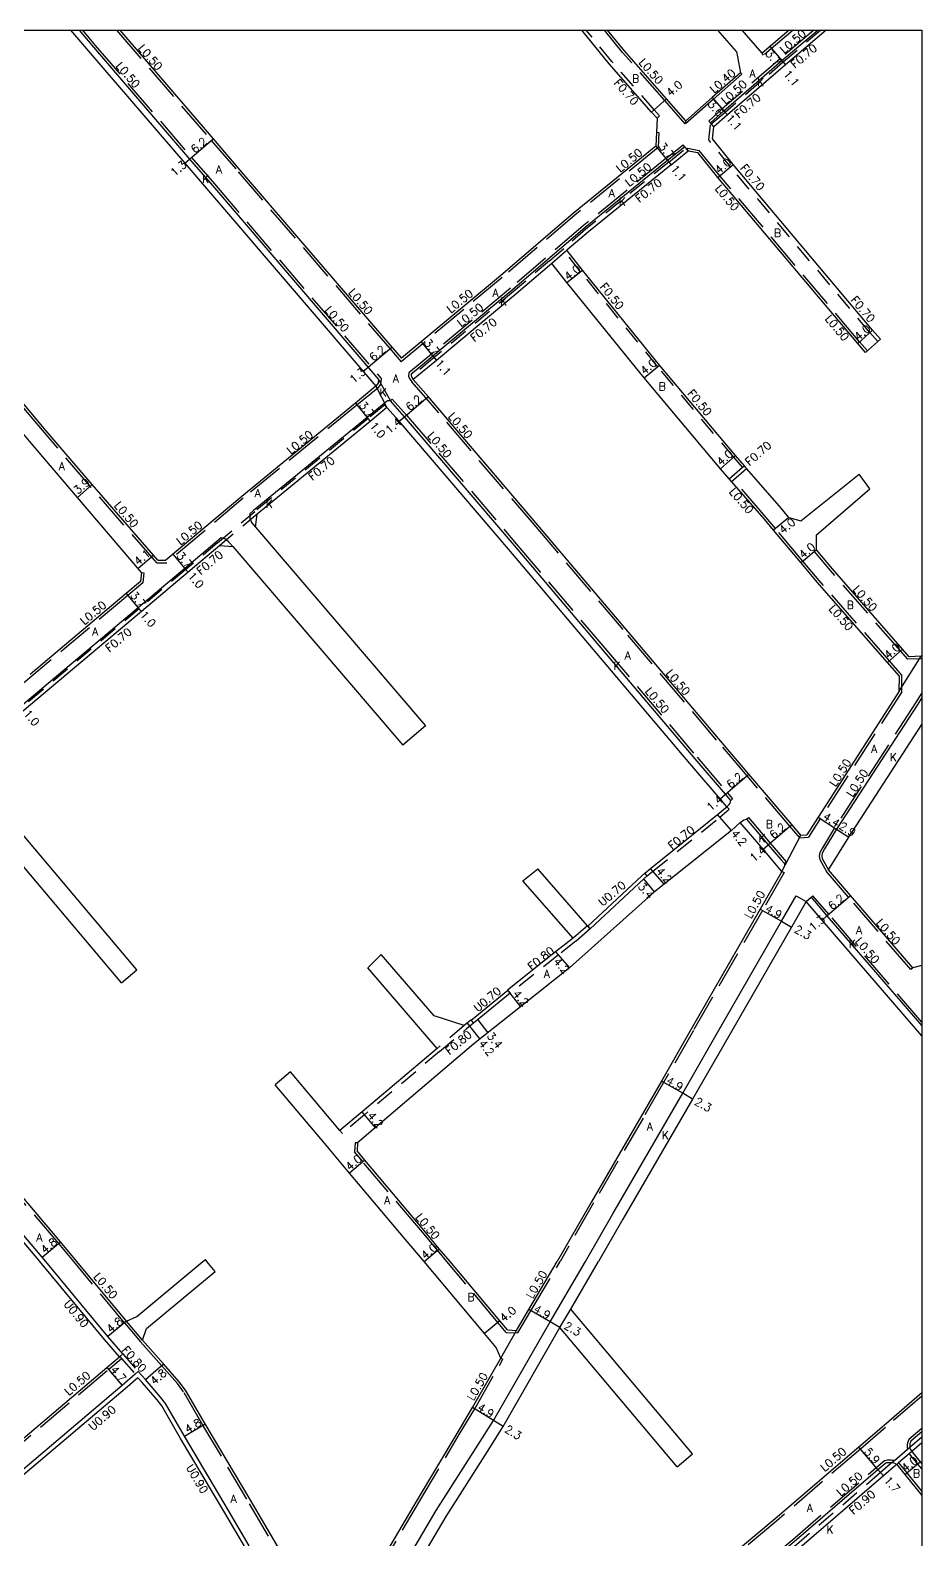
# Model space of a CAD drawing. Header units: metres. Extents: x -10400 to -9600, y -112200 to -111599.
# Drawn here: x -9778.4 to -9600, y -111901.9 to -111600 of the extents above; entities that cross this region are included whole.
import ezdxf

# ---------------------------------------------------------------- set-up
doc = ezdxf.new("R2010")
doc.units = ezdxf.units.M
doc.header["$LTSCALE"] = 2.5
doc.linetypes.add('2232000', pattern=[2.5, 1.5, -1])
doc.linetypes.add('2233000', pattern=[4, 3, -1])
for name, color, linetype in [('2101000', 177, 'Continuous'), ('2101001', 1, 'Continuous'), ('2102000', 191, 'Continuous'), ('2102001', 191, 'Continuous'), ('2213000', 6, 'Continuous'), ('2227000', 3, 'Continuous'), ('2231000', 162, 'Continuous'), ('2232000', 4, '2232000'), ('2233000', 62, '2233000'), ('9201100', 215, 'Continuous'), ('9201500', 222, 'Continuous'), ('9202100', 82, 'Continuous'), ('9202200', 155, 'Continuous'), ('9203500', 155, 'Continuous'), ('999', 7, 'Continuous')]:
    doc.layers.add(name, color=color, linetype=linetype)
doc.styles.add('Dm_Anotation', font='txt.shx', dxfattribs={"bigfont": 'pscdm.shx'})

msp = doc.modelspace()

# ---------------------------------------------------------------- linework, layer by layer
at = {"layer": '2101000'}
for points in [[(-9770.3, -111600), (-9766.73, -111604.2), (-9747.46, -111626.62), (-9742.31, -111632.61), (-9709.19, -111671.21)], [(-9760.45, -111600), (-9741.77, -111621.73), (-9736.4, -111627.98), (-9706.04, -111663.36), (-9704.11, -111665.62)], [(-9652.97, -111617.61), (-9654.05, -111616.38), (-9662.54, -111606.7), (-9668.04, -111600)], [(-9647.21, -111618.12), (-9651.05, -111613.74), (-9659.48, -111604.12), (-9662.87, -111600)], [(-9626.53, -111600), (-9631.97, -111604.61)], [(-9619.11, -111600), (-9627.28, -111606.92)], [(-9627.28, -111606.92), (-9638.88, -111616.96), (-9641.6, -111619.3)], [(-9636.28, -111608.51), (-9641.93, -111613.48), (-9647.21, -111618.12)], [(-9652.97, -111617.61), (-9653.1, -111620.42), (-9653.21, -111623.2)], [(-9641.87, -111621.74), (-9641.6, -111619.3)], [(-9653.21, -111623.2), (-9669.71, -111636.58), (-9684.28, -111649.1), (-9700.17, -111662.34), (-9704.11, -111665.62)], [(-9608.27, -111661.77), (-9609.84, -111660), (-9637.72, -111626.86), (-9641.87, -111621.74)], [(-9650.17, -111626.92), (-9646.76, -111624.15), (-9644.79, -111624.49)], [(-9611.25, -111664.43), (-9612.82, -111662.67), (-9640.78, -111629.43), (-9644.79, -111624.49)], [(-9650.17, -111626.92), (-9666.67, -111640.3), (-9671, -111644.02)], [(-9626.58, -111697.43), (-9628.47, -111695.19), (-9635.04, -111687.63), (-9635.5, -111687.1), (-9637.24, -111685.09), (-9652.48, -111666.96), (-9667.86, -111648), (-9671, -111644.02)], [(-9674.04, -111646.63), (-9681.23, -111652.8), (-9697.1, -111666.03), (-9701.73, -111669.88)], [(-9604.47, -111729.18), (-9606.87, -111726.44), (-9620.92, -111710.36), (-9624.16, -111706.51), (-9629.64, -111700.01), (-9631.49, -111697.81), (-9638.52, -111689.72), (-9640.26, -111687.72), (-9655.55, -111669.53), (-9671, -111650.48), (-9674.04, -111646.63)], [(-9752.83, -111706.02), (-9765.98, -111690.89), (-9775.54, -111679.65), (-9785.23, -111668.11), (-9790.72, -111661.91)], [(-9756.13, -111708.48), (-9768.93, -111693.44), (-9778.51, -111682.18), (-9788.22, -111670.62), (-9793.68, -111664.46)], [(-9709.19, -111671.21), (-9713.32, -111674.6), (-9736.05, -111693.23), (-9751.23, -111706)], [(-9698.77, -111673.26), (-9701.73, -111669.88)], [(-9624.18, -111760.99), (-9625.99, -111758.86), (-9634.59, -111748.79), (-9640.66, -111741.67), (-9659.39, -111719.54), (-9676.79, -111699.02), (-9698.77, -111673.26)], [(-9707, -111675.49), (-9710.34, -111678.23), (-9732.98, -111696.8)], [(-9704.53, -111678.22), (-9707, -111675.49)], [(-9639.03, -111755.29), (-9640.37, -111753.72), (-9646.41, -111746.65), (-9664.29, -111725.52), (-9682.62, -111703.89), (-9704.53, -111678.22)], [(-9740.46, -111703.09), (-9746.78, -111708.4), (-9756.13, -111716.27), (-9775.38, -111732.47), (-9779.59, -111736.02), (-9792.1, -111746.56)], [(-9602.56, -111725.3), (-9603.86, -111723.81), (-9617.9, -111707.74), (-9621.1, -111703.94)], [(-9752.83, -111706.02), (-9751.23, -111706)], [(-9756.3, -111710.27), (-9759.16, -111712.68), (-9777.93, -111728.48), (-9778.37, -111728.84)], [(-9756.13, -111708.48), (-9756.3, -111710.27)], [(-9600.16, -111725.21), (-9602.56, -111725.3)], [(-9600, -111724.96), (-9600.16, -111725.21)], [(-9604.5, -111732.18), (-9604.47, -111729.18)], [(-9604.5, -111732.18), (-9622.98, -111760.89)], [(-9618.7, -111767.92), (-9614.6, -111761.36), (-9600, -111738.85)], [(-9655.38, -111768.58), (-9654.29, -111767.65), (-9640.85, -111756.88), (-9639.03, -111755.29)], [(-9636.31, -111758.48), (-9638.1, -111760.04), (-9651.53, -111770.82)], [(-9627.99, -111768.23), (-9631.77, -111763.8), (-9636.31, -111758.48)], [(-9624.18, -111760.99), (-9622.98, -111760.89)], [(-9627.99, -111768.23), (-9632.32, -111775.78), (-9646.12, -111799.81), (-9652.09, -111810.18), (-9656.19, -111817.31), (-9666.1, -111834.29), (-9672.96, -111846.27)], [(-9601.83, -111787.52), (-9614.27, -111773.07), (-9618.7, -111767.92)], [(-9651.53, -111770.82), (-9653.45, -111772.32), (-9670.49, -111787.51), (-9680.25, -111795.29), (-9689.62, -111802.75)], [(-9654.93, -111769.11), (-9655.64, -111769.72), (-9666.33, -111779.7)], [(-9654.93, -111769.11), (-9655.38, -111768.58)], [(-9623.14, -111774.26), (-9626.08, -111779.36), (-9639.6, -111802.91), (-9645.85, -111813.77), (-9659.81, -111837.81), (-9664.66, -111846.27)], [(-9600, -111801.15), (-9619.95, -111777.96), (-9623.14, -111774.26)], [(-9669.74, -111781.6), (-9673.26, -111784.35), (-9682.86, -111791.99)], [(-9600, -111787.03), (-9601.83, -111787.52)], [(-9682.86, -111791.99), (-9682.79, -111792.07), (-9682.36, -111792.62)], [(-9682.36, -111792.62), (-9689.7, -111798.62)], [(-9690.2, -111797.99), (-9691.58, -111799.08)], [(-9690.2, -111797.99), (-9690.14, -111798.07), (-9689.7, -111798.62)], [(-9696.98, -111803.66), (-9711.98, -111816.29), (-9716.44, -111820.04)], [(-9689.62, -111802.75), (-9712.86, -111822.55)], [(-9769.01, -111846.27), (-9772.28, -111842.33), (-9790.74, -111820.61), (-9792.55, -111818.49)], [(-9775.25, -111846.27), (-9775.98, -111845.39), (-9794.39, -111823.73), (-9795.86, -111822)], [(-9699.58, -111846.27), (-9703.37, -111841.76), (-9714.47, -111828.59), (-9719.5, -111822.62)], [(-9712.86, -111822.55), (-9712.98, -111824.14)], [(-9694.36, -111846.27), (-9696.52, -111843.7), (-9699.94, -111839.62), (-9711.41, -111826.01), (-9712.98, -111824.14)], [(-9759.84, -111864.75), (-9762.82, -111861.24), (-9775.25, -111846.27)], [(-9759.13, -111858.17), (-9769.01, -111846.27)], [(-9684.25, -111865.57), (-9685.16, -111863.45), (-9687.49, -111860.68), (-9699.58, -111846.27)], [(-9682.88, -111859.95), (-9684.42, -111858.11), (-9694.36, -111846.27)], [(-9682.88, -111859.95), (-9681.08, -111860.02), (-9678.62, -111855.87), (-9672.96, -111846.27)], [(-9670.24, -111855.8), (-9664.66, -111846.27)], [(-9716.94, -111921.2), (-9718.74, -111921.08), (-9720.23, -111918.41), (-9725.19, -111909.55), (-9734.58, -111893.55), (-9743.39, -111878.71), (-9747.29, -111872.01), (-9748.54, -111870.33), (-9751.72, -111866.71), (-9755.9, -111861.96)], [(-9713.72, -111928.73), (-9708.78, -111920.34), (-9695.18, -111897.24), (-9686.91, -111884.27), (-9683.75, -111879.27), (-9672.39, -111859.46)], [(-9845.26, -111937.36), (-9833.93, -111927.58), (-9826.68, -111921.59), (-9808.15, -111905.98), (-9788.12, -111888.78), (-9784.27, -111885.47), (-9763.01, -111867.44), (-9760.53, -111865.33), (-9760.45, -111865.27), (-9759.84, -111864.75)], [(-9716.94, -111921.2), (-9714.47, -111916.99), (-9700.86, -111893.89), (-9692.96, -111880.62), (-9689.87, -111875.48), (-9684.25, -111865.57)], [(-9756.74, -111868.28), (-9757.35, -111868.8), (-9759.97, -111871.03), (-9781.2, -111889.02), (-9785.06, -111892.34), (-9805.17, -111909.63), (-9813.36, -111916.52), (-9823.65, -111925.18), (-9826.73, -111927.77)], [(-9734.53, -111903.12), (-9738.68, -111896.04), (-9747.52, -111881.17), (-9751.31, -111874.65), (-9752.27, -111873.36), (-9755.32, -111869.88), (-9756.74, -111868.28)], [(-9600, -111872.53), (-9607.56, -111879.04), (-9612.62, -111883.38), (-9629.33, -111897.75), (-9651.43, -111916.16), (-9654.3, -111918.55), (-9675.54, -111936.61), (-9690.4, -111948.97), (-9693.22, -111951.32)], [(-9600, -111882.55), (-9602, -111884.27)], [(-9602, -111884.27), (-9600.32, -111886.32), (-9600, -111886.71)], [(-9605.03, -111886.88), (-9605.65, -111887.41), (-9607.66, -111889.14), (-9624.48, -111903.6), (-9626.46, -111905.25)], [(-9605.03, -111886.88), (-9603.41, -111888.86), (-9600, -111893.02)]]:
    msp.add_lwpolyline(points, dxfattribs=at)
at = {"layer": '2101001'}
msp.add_lwpolyline([(-9608.27, -111661.77), (-9611.25, -111664.43)], dxfattribs=at)
at = {"layer": '2102000'}
for points in [[(-9637.1, -111604.27), (-9640.8, -111600)], [(-9631.97, -111604.61), (-9635.96, -111600)], [(-9637.1, -111604.27), (-9636.28, -111608.51)], [(-9626.58, -111697.43), (-9624.22, -111698.1), (-9612.5, -111688.77)], [(-9621.1, -111703.94), (-9621.1, -111700.93), (-9610.4, -111691.73)], [(-9733.27, -111699.37), (-9732.98, -111696.8)], [(-9733.27, -111699.37), (-9699.29, -111739.12)], [(-9740.46, -111703.09), (-9737.85, -111703.24)], [(-9737.85, -111703.24), (-9703.85, -111743.02)], [(-9757.05, -111787.94), (-9781.38, -111759.07), (-9792.1, -111746.56)], [(-9760.11, -111790.52), (-9784.37, -111761.73), (-9795.16, -111749.14)], [(-9666.33, -111779.7), (-9666.79, -111779.18), (-9666.85, -111779.1), (-9676.79, -111767.74)], [(-9669.74, -111781.6), (-9679.82, -111770.09)], [(-9697.55, -111797.15), (-9708.14, -111784.83)], [(-9696.98, -111803.66), (-9710.85, -111787.51)], [(-9691.58, -111799.08), (-9697.55, -111797.15)], [(-9716.44, -111820.04), (-9726.31, -111808.32)], [(-9719.5, -111822.62), (-9729.37, -111810.9)], [(-9757.02, -111857.26), (-9743.8, -111846.27)], [(-9743.8, -111846.27), (-9743.33, -111845.87)], [(-9755.11, -111859.68), (-9741.35, -111848.25)], [(-9645.86, -111884.73), (-9670.24, -111855.8)], [(-9759.13, -111858.17), (-9757.02, -111857.26)], [(-9755.9, -111861.96), (-9755.11, -111859.68)], [(-9648.92, -111887.3), (-9672.39, -111859.46)]]:
    msp.add_lwpolyline(points, dxfattribs=at)
at = {"layer": '2102001'}
for points in [[(-9610.4, -111691.73), (-9612.5, -111688.77)], [(-9699.29, -111739.12), (-9703.85, -111743.02)], [(-9679.82, -111770.09), (-9676.79, -111767.74)], [(-9708.14, -111784.83), (-9710.85, -111787.51)], [(-9760.11, -111790.52), (-9757.05, -111787.94)], [(-9726.31, -111808.32), (-9729.37, -111810.9)], [(-9743, -111846.27), (-9743.33, -111845.87)], [(-9741.35, -111848.25), (-9743, -111846.27)], [(-9648.92, -111887.3), (-9645.86, -111884.73)]]:
    msp.add_lwpolyline(points, dxfattribs=at)
at = {"layer": '2213000'}
for points in [[(-9768.59, -111600), (-9765.73, -111603.38), (-9746.48, -111625.77), (-9741.91, -111631.09), (-9708.66, -111669.83), (-9708.74, -111670.62), (-9709.19, -111671.21)], [(-9641.6, -111619.3), (-9642.26, -111618.55), (-9639.6, -111616.12), (-9627.99, -111606.08), (-9620.81, -111600)], [(-9646.76, -111624.15), (-9647.07, -111623.76), (-9647.2, -111623.6), (-9647.44, -111623.3), (-9650.87, -111626.06), (-9667.36, -111639.45), (-9681.95, -111651.98), (-9697.8, -111665.18), (-9701.55, -111668.31), (-9702.13, -111668.81), (-9702.18, -111669.03), (-9702.12, -111669.3), (-9701.73, -111669.88)], [(-9639.03, -111755.29), (-9638.53, -111754.86), (-9638.31, -111754.57), (-9638.25, -111754.34), (-9638.23, -111754.07), (-9639.3, -111752.81), (-9645.35, -111745.73), (-9663.79, -111723.94), (-9681.5, -111703.04), (-9703.47, -111677.31), (-9706.3, -111674.15), (-9706.9, -111674.14), (-9707.56, -111674.66), (-9710.97, -111677.46), (-9733.67, -111696.06), (-9734.42, -111696.7), (-9734.44, -111697.41), (-9734.4, -111697.75), (-9734.26, -111698.09), (-9734.09, -111698.43), (-9733.27, -111699.37)], [(-9737.85, -111703.24), (-9738.71, -111702.31), (-9739.16, -111701.9), (-9739.46, -111701.72), (-9740.19, -111701.55), (-9747.42, -111707.64), (-9756.77, -111715.51), (-9776.03, -111731.71), (-9780.24, -111735.25), (-9792.75, -111745.8), (-9792.1, -111746.56)], [(-9600, -111733.47), (-9600.82, -111734.78), (-9617.04, -111759.79), (-9619.44, -111763.75), (-9619.94, -111764.61), (-9620.02, -111765.14), (-9619.91, -111765.65), (-9618.7, -111767.92)], [(-9636.31, -111758.48), (-9635.89, -111758.12), (-9635.58, -111757.91), (-9635.3, -111757.84), (-9635.04, -111757.81), (-9630.71, -111762.89), (-9628.2, -111765.83), (-9627.49, -111766.63), (-9627.44, -111766.81), (-9627.44, -111767.01), (-9627.54, -111767.29), (-9627.99, -111768.23)], [(-9667.31, -111846.27), (-9661.84, -111836.72), (-9647.84, -111812.62), (-9641.12, -111800.94), (-9628.07, -111778.22), (-9625.14, -111773.11), (-9623.14, -111774.26), (-9622.15, -111773.41), (-9618.97, -111777.11), (-9600, -111799.15)], [(-9713.72, -111928.73), (-9714.14, -111928.35), (-9714.37, -111928.06), (-9714.59, -111927.63), (-9714.72, -111927.19), (-9714.78, -111926.68), (-9714.75, -111926.18), (-9714.54, -111925.6), (-9710.76, -111919.18), (-9697.14, -111896.02), (-9688.84, -111883.01), (-9685.7, -111878.06), (-9674.38, -111858.31), (-9667.31, -111846.27)], [(-9602.19, -111882.19), (-9602.28, -111882.38), (-9602.37, -111882.64), (-9602.42, -111882.88), (-9602.43, -111883.07), (-9602.43, -111883.33), (-9602.41, -111883.44), (-9602.4, -111883.57), (-9602.26, -111883.85), (-9602, -111884.27)], [(-9638.7, -111915.44), (-9638.77, -111915.06), (-9638.81, -111914.78), (-9638.83, -111914.38), (-9638.84, -111914.19), (-9638.83, -111913.82), (-9638.79, -111913.54), (-9638.64, -111913.24), (-9638.45, -111913.02), (-9625.56, -111902.28), (-9608.77, -111887.85), (-9607.22, -111886.52), (-9606.99, -111886.46), (-9606.8, -111886.42), (-9606.51, -111886.42), (-9606.18, -111886.42), (-9605.93, -111886.46), (-9605.79, -111886.48), (-9605.46, -111886.61), (-9605.03, -111886.88)]]:
    msp.add_lwpolyline(points, dxfattribs=at)
at = {"layer": '2227000'}
msp.add_lwpolyline([(-9600, -111880.31), (-9602.19, -111882.19)], dxfattribs=at)
at = {"layer": '2231000'}
for points in [[(-9655.38, -111768.58), (-9656.1, -111769.19), (-9666.79, -111779.18)], [(-9682.79, -111792.07), (-9690.14, -111798.07)], [(-9776.42, -111846.27), (-9776.67, -111845.97), (-9795.07, -111824.31), (-9796.57, -111822.55)], [(-9760.53, -111865.33), (-9763.51, -111861.82), (-9776.42, -111846.27)], [(-9756.83, -111869.54), (-9759.39, -111871.71), (-9780.61, -111889.71), (-9784.47, -111893.03), (-9804.59, -111910.31), (-9812.78, -111917.21)], [(-9735.26, -111903.65), (-9739.46, -111896.5), (-9748.29, -111881.62), (-9752.06, -111875.15), (-9752.97, -111873.92), (-9756, -111870.48), (-9756.83, -111869.54)]]:
    msp.add_lwpolyline(points, dxfattribs=at)
at = {"layer": '2232000'}
for points in [[(-9652.45, -111617.15), (-9653.53, -111615.91), (-9662, -111606.25), (-9667.14, -111600)], [(-9620.19, -111600), (-9627.73, -111606.39)], [(-9627.73, -111606.39), (-9639.34, -111616.43), (-9642.26, -111618.95)], [(-9652.45, -111617.15), (-9652.97, -111617.61)], [(-9642.6, -111621.95), (-9642.26, -111618.95)], [(-9608.79, -111662.23), (-9610.37, -111660.46), (-9638.26, -111627.31), (-9642.6, -111621.95)], [(-9650.62, -111626.37), (-9667.12, -111639.76), (-9671.45, -111643.49)], [(-9650.62, -111626.37), (-9647.2, -111623.6)], [(-9647.2, -111623.6), (-9647.07, -111623.76), (-9646.76, -111624.15)], [(-9674.49, -111646.1), (-9671.45, -111643.49)], [(-9671, -111644.02), (-9671.38, -111644.34), (-9674.04, -111646.63)], [(-9635.87, -111687.42), (-9637.62, -111685.42), (-9652.87, -111667.27), (-9668.25, -111648.31), (-9671.38, -111644.34)], [(-9674.49, -111646.1), (-9681.68, -111652.27), (-9697.55, -111665.49), (-9702.12, -111669.3)], [(-9702.12, -111669.3), (-9701.73, -111669.88)], [(-9707.44, -111674.95), (-9710.78, -111677.69), (-9733.43, -111696.25)], [(-9707, -111675.49), (-9707.44, -111674.95)], [(-9638.52, -111689.72), (-9635.87, -111687.42), (-9635.5, -111687.1)], [(-9638.06, -111690.25), (-9637.68, -111689.92), (-9635.04, -111687.63)], [(-9740.91, -111702.55), (-9733.43, -111696.25)], [(-9732.98, -111696.8), (-9740.46, -111703.09)], [(-9740.91, -111702.55), (-9747.23, -111707.86), (-9756.58, -111715.73), (-9775.84, -111731.94), (-9780.05, -111735.48), (-9792.56, -111746.02)], [(-9654.93, -111769.11), (-9653.83, -111768.18), (-9640.39, -111757.4), (-9638.57, -111755.82)], [(-9639.03, -111755.29), (-9638.7, -111755.67), (-9638.57, -111755.82)], [(-9666.85, -111779.1), (-9669.74, -111781.6)], [(-9666.33, -111779.7), (-9669.22, -111782.21)], [(-9666.85, -111779.1), (-9666.79, -111779.18), (-9666.33, -111779.7)], [(-9669.22, -111782.21), (-9672.75, -111784.97), (-9682.36, -111792.62)], [(-9691.58, -111799.08), (-9696.98, -111803.66)], [(-9696.46, -111804.27), (-9691.08, -111799.71)], [(-9689.7, -111798.62), (-9691.08, -111799.71)], [(-9696.46, -111804.27), (-9711.47, -111816.9), (-9715.92, -111820.65)], [(-9716.44, -111820.04), (-9715.92, -111820.65)], [(-9759.84, -111864.75), (-9756.74, -111868.28)], [(-9760.45, -111865.27), (-9760.12, -111865.64), (-9757.35, -111868.8)], [(-9600, -111881.37), (-9602.41, -111883.44), (-9602.58, -111883.59)], [(-9605.62, -111886.2), (-9605.47, -111886.07), (-9602.84, -111883.81), (-9602.58, -111883.59)], [(-9602, -111884.27), (-9602.53, -111884.73), (-9604.65, -111886.55), (-9605.03, -111886.88)], [(-9602.53, -111884.73), (-9600.86, -111886.77), (-9600, -111887.81)], [(-9605.62, -111886.2), (-9605.93, -111886.46), (-9606.24, -111886.73), (-9608.25, -111888.46), (-9625.06, -111902.91), (-9627.04, -111904.56)]]:
    msp.add_lwpolyline(points, dxfattribs=at)
at = {"layer": '2233000'}
for points in [[(-9767.93, -111600), (-9765.34, -111603.05), (-9746.1, -111625.45), (-9741.53, -111630.76), (-9708.14, -111669.67), (-9708.26, -111670.81), (-9708.82, -111671.56)], [(-9761.11, -111600), (-9742.15, -111622.06), (-9736.78, -111628.31), (-9706.42, -111663.68), (-9704.16, -111666.32)], [(-9647.32, -111618.75), (-9651.42, -111614.07), (-9659.86, -111604.44), (-9663.51, -111600)], [(-9625.76, -111600), (-9631.65, -111604.99)], [(-9621.58, -111600), (-9628.32, -111605.7)], [(-9631.65, -111604.99), (-9631.97, -111604.61)], [(-9628.32, -111605.7), (-9639.93, -111615.75), (-9642.59, -111618.18)], [(-9636.02, -111608.81), (-9641.67, -111613.78), (-9647.32, -111618.75)], [(-9636.02, -111608.81), (-9636.28, -111608.51)], [(-9653.1, -111620.42), (-9652.6, -111620.44)], [(-9652.6, -111620.44), (-9652.72, -111623.45)], [(-9647.21, -111618.12), (-9647.32, -111618.75)], [(-9642.26, -111618.55), (-9642.59, -111618.18)], [(-9652.72, -111623.45), (-9669.39, -111636.97), (-9683.96, -111649.48), (-9699.85, -111662.72), (-9704.16, -111666.32)], [(-9651.18, -111625.67), (-9647.76, -111622.91)], [(-9647.44, -111623.3), (-9647.76, -111622.91)], [(-9651.18, -111625.67), (-9667.68, -111639.06), (-9682.27, -111651.59), (-9698.12, -111664.8), (-9701.87, -111667.92)], [(-9647.07, -111623.76), (-9646.9, -111623.62), (-9644.52, -111624.03)], [(-9610.88, -111664.1), (-9612.45, -111662.34), (-9640.4, -111629.11), (-9644.52, -111624.03)], [(-9753.05, -111706.52), (-9766.35, -111691.22), (-9775.92, -111679.97), (-9785.61, -111668.44), (-9791.1, -111662.24)], [(-9701.87, -111667.92), (-9702.61, -111668.55), (-9702.69, -111669.29), (-9702.37, -111669.89), (-9702.01, -111670.32)], [(-9708.82, -111671.56), (-9713, -111674.98), (-9735.73, -111693.62), (-9751.04, -111706.5)], [(-9699.15, -111673.59), (-9702.01, -111670.32)], [(-9706.3, -111674.15), (-9705.93, -111673.82)], [(-9703.09, -111676.98), (-9705.93, -111673.82)], [(-9624.39, -111761.51), (-9626.37, -111759.19), (-9634.97, -111749.11), (-9641.04, -111741.99), (-9659.77, -111719.87), (-9677.17, -111699.34), (-9699.15, -111673.59)], [(-9703.09, -111676.98), (-9681.12, -111702.72), (-9663.41, -111723.62), (-9644.97, -111745.41), (-9638.92, -111752.49), (-9637.85, -111753.75)], [(-9603.97, -111729), (-9606.49, -111726.11), (-9620.54, -111710.04), (-9623.78, -111706.19), (-9629.25, -111699.69), (-9631.11, -111697.48), (-9637.68, -111689.92)], [(-9621.1, -111703.94), (-9621.48, -111704.26)], [(-9602.78, -111725.8), (-9604.24, -111724.14), (-9618.28, -111708.07), (-9621.48, -111704.26)], [(-9753.05, -111706.52), (-9751.04, -111706.5)], [(-9755.83, -111710.53), (-9758.84, -111713.06), (-9777.61, -111728.86), (-9778.05, -111729.22)], [(-9756.13, -111708.48), (-9755.63, -111708.53)], [(-9755.63, -111708.53), (-9755.83, -111710.53)], [(-9600, -111725.71), (-9602.78, -111725.8)], [(-9604, -111732.33), (-9603.97, -111729)], [(-9778.05, -111729.22), (-9782.3, -111732.81)], [(-9604, -111732.33), (-9622.69, -111761.37)], [(-9600, -111732.53), (-9601.24, -111734.51), (-9617.46, -111759.52), (-9619.87, -111763.5), (-9620.42, -111764.44), (-9620.53, -111765.16), (-9620.38, -111765.83), (-9619.08, -111768.24)], [(-9638.23, -111754.07), (-9637.85, -111753.75)], [(-9635.04, -111757.81), (-9634.66, -111757.48)], [(-9634.66, -111757.48), (-9630.33, -111762.56), (-9627.12, -111766.32)], [(-9624.39, -111761.51), (-9622.69, -111761.37)], [(-9627.99, -111768.23), (-9627.55, -111768.48)], [(-9627.49, -111766.63), (-9627.12, -111766.32)], [(-9602.21, -111787.85), (-9614.65, -111773.39), (-9619.08, -111768.24)], [(-9627.55, -111768.48), (-9631.89, -111776.03), (-9645.69, -111800.06), (-9651.66, -111810.43), (-9655.76, -111817.56), (-9665.66, -111834.54), (-9672.38, -111846.27)], [(-9622.15, -111773.41), (-9621.77, -111773.09)], [(-9600, -111798.39), (-9618.59, -111776.79), (-9621.77, -111773.09)], [(-9601.83, -111787.52), (-9602.21, -111787.85)], [(-9769.66, -111846.27), (-9772.67, -111842.65), (-9791.12, -111820.94), (-9792.93, -111818.81)], [(-9713.36, -111822.51), (-9713.49, -111824.31)], [(-9712.86, -111822.55), (-9713.36, -111822.51)], [(-9695.01, -111846.27), (-9696.9, -111844.02), (-9700.32, -111839.94), (-9711.79, -111826.33), (-9713.49, -111824.31)], [(-9759.51, -111858.49), (-9769.66, -111846.27)], [(-9683.12, -111860.44), (-9684.8, -111858.43), (-9695.01, -111846.27)], [(-9683.12, -111860.44), (-9680.8, -111860.53), (-9678.19, -111856.12), (-9672.38, -111846.27)], [(-9759.51, -111858.49), (-9756.28, -111862.29)], [(-9755.9, -111861.96), (-9759.13, -111858.17)], [(-9716.67, -111921.72), (-9719.04, -111921.56), (-9720.67, -111918.66), (-9725.63, -111909.8), (-9735.01, -111893.81), (-9743.82, -111878.97), (-9747.71, -111872.29), (-9748.93, -111870.65), (-9752.1, -111867.04), (-9756.28, -111862.29)], [(-9844.94, -111937.74), (-9833.61, -111927.96), (-9826.36, -111921.97), (-9807.82, -111906.37), (-9787.8, -111889.16), (-9783.94, -111885.85), (-9762.69, -111867.82), (-9760.12, -111865.64)], [(-9716.67, -111921.72), (-9714.04, -111917.25), (-9700.43, -111894.14), (-9692.53, -111880.88), (-9689.44, -111875.73), (-9683.81, -111865.81)], [(-9684.25, -111865.57), (-9683.81, -111865.81)], [(-9600, -111873.19), (-9607.24, -111879.42), (-9612.29, -111883.76), (-9629.01, -111898.13), (-9651.11, -111916.55), (-9653.98, -111918.93), (-9675.22, -111936.99), (-9690.08, -111949.36), (-9693.1, -111951.87)], [(-9600, -111879.65), (-9602.59, -111881.88), (-9602.74, -111882.19), (-9602.85, -111882.51), (-9602.92, -111882.82), (-9602.93, -111883.06), (-9602.93, -111883.36), (-9602.91, -111883.52), (-9602.88, -111883.71), (-9602.84, -111883.81)], [(-9639.31, -111914.78), (-9639.33, -111914.42), (-9639.34, -111914.2), (-9639.33, -111913.78), (-9639.28, -111913.38), (-9639.06, -111912.96), (-9638.8, -111912.66), (-9625.88, -111901.9), (-9609.1, -111887.48), (-9607.46, -111886.06), (-9607.1, -111885.97), (-9606.85, -111885.92), (-9606.51, -111885.92), (-9606.14, -111885.92), (-9605.85, -111885.97), (-9605.67, -111886), (-9605.47, -111886.07)], [(-9604.65, -111886.55), (-9603.02, -111888.54), (-9600, -111892.23)]]:
    msp.add_lwpolyline(points, dxfattribs=at)
at = {"layer": '9201100'}
for points in [[(-9630.38, -111603.26), (-9627.99, -111606.08)], [(-9627.99, -111606.08), (-9627.28, -111606.92)], [(-9654.05, -111616.38), (-9651.05, -111613.74)], [(-9641.98, -111613.42), (-9639.6, -111616.12)], [(-9639.6, -111616.12), (-9638.88, -111616.96)], [(-9746.48, -111625.77), (-9741.77, -111621.73)], [(-9653.21, -111623.2), (-9650.87, -111626.06)], [(-9747.46, -111626.62), (-9746.48, -111625.77)], [(-9650.87, -111626.06), (-9650.17, -111626.92)], [(-9640.78, -111629.43), (-9637.72, -111626.86)], [(-9671, -111650.48), (-9667.86, -111648)], [(-9700.17, -111662.34), (-9697.8, -111665.18)], [(-9612.82, -111662.67), (-9609.84, -111660)], [(-9710.77, -111667.37), (-9706.04, -111663.36)], [(-9697.8, -111665.18), (-9697.1, -111666.03)], [(-9711.76, -111668.21), (-9710.77, -111667.37)], [(-9655.55, -111669.53), (-9652.48, -111666.96)], [(-9713.32, -111674.6), (-9710.97, -111677.46)], [(-9703.47, -111677.31), (-9698.77, -111673.26)], [(-9710.97, -111677.46), (-9710.34, -111678.23)], [(-9704.53, -111678.22), (-9703.47, -111677.31)], [(-9640.26, -111687.72), (-9637.24, -111685.09)], [(-9768.93, -111693.44), (-9765.98, -111690.89)], [(-9626.58, -111697.43), (-9629.64, -111700.01)], [(-9756.85, -111707.63), (-9753.73, -111704.97)], [(-9749.8, -111704.8), (-9747.42, -111707.64)], [(-9621.1, -111703.94), (-9624.16, -111706.51)], [(-9747.42, -111707.64), (-9746.78, -111708.4)], [(-9759.16, -111712.68), (-9756.77, -111715.51)], [(-9756.77, -111715.51), (-9756.13, -111716.27)], [(-9606.87, -111726.44), (-9603.86, -111723.81)], [(-9639.3, -111752.81), (-9634.59, -111748.79)], [(-9640.37, -111753.72), (-9639.3, -111752.81)], [(-9638.1, -111760.04), (-9640.85, -111756.88)], [(-9630.71, -111762.89), (-9625.99, -111758.86)], [(-9620.74, -111757.41), (-9617.04, -111759.79)], [(-9617.04, -111759.79), (-9614.6, -111761.36)], [(-9631.77, -111763.8), (-9630.71, -111762.89)], [(-9651.53, -111770.82), (-9654.29, -111767.65)], [(-9653.45, -111772.32), (-9655.64, -111769.72)], [(-9618.97, -111777.11), (-9614.27, -111773.07)], [(-9632.32, -111775.78), (-9628.07, -111778.22)], [(-9619.95, -111777.96), (-9618.97, -111777.11)], [(-9628.07, -111778.22), (-9626.08, -111779.36)], [(-9673.26, -111784.35), (-9670.49, -111787.51)], [(-9682.86, -111791.99), (-9680.25, -111795.29)], [(-9647.84, -111812.62), (-9652.09, -111810.18)], [(-9645.85, -111813.77), (-9647.84, -111812.62)], [(-9709.3, -111819.52), (-9711.98, -111816.29)], [(-9711.41, -111826.01), (-9714.47, -111828.59)], [(-9775.98, -111845.39), (-9772.28, -111842.33)], [(-9699.58, -111846.27), (-9696.52, -111843.7)], [(-9674.38, -111858.31), (-9678.62, -111855.87)], [(-9759.13, -111858.17), (-9762.82, -111861.24)], [(-9684.42, -111858.11), (-9687.49, -111860.68)], [(-9672.39, -111859.46), (-9674.38, -111858.31)], [(-9763.01, -111867.44), (-9759.97, -111871.03)], [(-9755.32, -111869.88), (-9751.72, -111866.71)], [(-9685.7, -111878.06), (-9689.87, -111875.48)], [(-9747.52, -111881.17), (-9743.39, -111878.71)], [(-9683.75, -111879.27), (-9685.7, -111878.06)], [(-9608.77, -111887.85), (-9612.62, -111883.38)], [(-9607.66, -111889.14), (-9608.77, -111887.85)], [(-9603.41, -111888.86), (-9600.32, -111886.32)]]:
    msp.add_lwpolyline(points, dxfattribs=at)
at = {"layer": '9201100', "flags": 128}
for points in [[(-9688.85, -111797.92), (-9686.79, -111800.5)], [(-9690.97, -111798.6), (-9688.42, -111801.8)]]:
    msp.add_lwpolyline(points, dxfattribs=at)
at = {"layer": '9202200'}
for points in [[(-9709.19, -111671.21), (-9707, -111675.49)], [(-9708.66, -111669.83), (-9706.3, -111674.15)], [(-9604.5, -111732.18), (-9600.16, -111725.21)], [(-9627.99, -111768.23), (-9624.18, -111760.99)], [(-9672.39, -111859.46), (-9670.24, -111855.8)], [(-9684.25, -111865.57), (-9681.08, -111860.02)]]:
    msp.add_lwpolyline(points, dxfattribs=at)
at = {"layer": '999'}
msp.add_lwpolyline([(-10400, -111600), (-9600, -111600), (-9600, -112200), (-10400, -112200)], close=True, dxfattribs=at)

# ---------------------------------------------------------------- texts
at = {"layer": '9201500', "style": 'Dm_Anotation'}
for s, rotation, p in [('3.7', 310.2704, (-9631.4, -111604.72)), ('1.1', 310.2716, (-9627.8, -111608.8)), ('4.0', 41.2424, (-9650.28, -111613.36)), ('3.6', 311.3292, (-9642.98, -111614.86)), ('1.1', 311.3292, (-9639.31, -111617.67)), ('6.2', 40.6793, (-9745.4, -111624.72)), ('3.7', 309.4099, (-9652.78, -111623.27)), ('1.3', 40.6791, (-9749.49, -111629.38)), ('4.0', 39.989, (-9640.58, -111628.86)), ('1.1', 308.9621, (-9650.34, -111627.76)), ('4.0', 38.2226, (-9670.75, -111650.15)), ('4.0', 41.7528, (-9612.64, -111662.2)), ('3.7', 309.7956, (-9699.73, -111662.58)), ('6.2', 40.2824, (-9709.69, -111666.32)), ('1.3', 40.6091, (-9713.65, -111670.77)), ('1.1', 309.7965, (-9697.44, -111666.67)), ('4.0', 40.0484, (-9655.48, -111669)), ('3.7', 309.3445, (-9712.69, -111675.05)), ('6.2', 40.7278, (-9702.4, -111676.25)), ('1.4', 40.739, (-9706.5, -111680.82)), ('1.0', 309.3445, (-9710.55, -111679.13)), ('4.0', 40.9914, (-9640.19, -111687.22)), ('3.9', 40.7378, (-9768.84, -111692.91)), ('4.0', 40.0758, (-9627.74, -111700.85)), ('4.1', 40.3961, (-9756.76, -111707.14)), ('3.7', 310.0766, (-9749.18, -111705.15)), ('4.0', 40.0771, (-9623.76, -111705.79)), ('1.0', 310.0812, (-9746.92, -111709.19)), ('3.7', 310.1104, (-9758.48, -111713.07)), ('1.0', 310.1979, (-9756.51, -111716.95)), ('4.0', 41.1564, (-9606.69, -111725.88)), ('1.0', 310.1121, (-9779.79, -111736.72)), ('6.2', 40.4745, (-9638.23, -111751.76)), ('1.4', 40.4755, (-9642.24, -111756.29)), ('6.2', 40.4746, (-9629.63, -111761.84)), ('4.4', 327.2261, (-9619.94, -111757.66)), ('2.9', 327.2266, (-9616.73, -111759.55)), ('4.2', 311.0328, (-9638.29, -111760.75)), ('1.4', 40.4739, (-9633.59, -111766.46)), ('4.2', 311.0237, (-9653.29, -111768.23)), ('3.4', 310.1787, (-9656.89, -111771.28)), ('6.2', 40.7196, (-9617.9, -111776.06)), ('4.9', 330.1318, (-9631.53, -111776.12)), ('1.3', 40.7021, (-9621.75, -111780.31)), ('2.3', 330.1317, (-9625.68, -111780.27)), ('4.2', 311.0237, (-9673.81, -111786.31)), ('4.2', 311.0237, (-9681.94, -111792.8)), ('3.4', 308.55, (-9687.12, -111801.17)), ('4.2', 308.55, (-9688.78, -111802.66)), ('4.9', 330.078, (-9651.3, -111810.52)), ('2.3', 330.0742, (-9645.62, -111814.72)), ('4.2', 309.7362, (-9711.01, -111817.1)), ('4.0', 40.1122, (-9714.45, -111828.17)), ('4.8', 39.7012, (-9775.43, -111844.8)), ('4.0', 40.009, (-9699.34, -111845.94)), ('4.0', 39.9601, (-9683.6, -111858.47)), ('4.9', 330.0308, (-9677.84, -111856.2)), ('4.8', 39.7022, (-9762.27, -111860.65)), ('2.3', 330.0308, (-9671.73, -111859.56)), ('4.7', 310.3002, (-9762.45, -111867.95)), ('4.8', 41.3394, (-9753.48, -111871.04)), ('4.9', 328.2601, (-9689.1, -111875.84)), ('4.8', 30.7129, (-9746.88, -111880.67)), ('2.3', 328.2601, (-9683.61, -111880.21)), ('5.9', 310.6796, (-9611.66, -111884.34)), ('4.0', 39.3098, (-9603.26, -111888.47)), ('1.7', 310.6796, (-9607.67, -111890.07))]:
    msp.add_text(s, height=1.6, rotation=rotation, dxfattribs=at).set_placement(p)
at = {"layer": '9202100', "style": 'Dm_Anotation'}
for s, p in [('A', (-9634.49, -111609.46)), ('B', (-9657.98, -111610.49)), ('K', (-9632.95, -111611.19)), ('K', (-9744, -111630.53)), ('A', (-9741.22, -111628.66)), ('A', (-9662.66, -111633.41)), ('K', (-9660.62, -111635.03)), ('B', (-9629.59, -111641.36)), ('A', (-9685.89, -111653.31)), ('K', (-9684.38, -111655.05)), ('K', (-9708.47, -111673.29)), ('A', (-9705.83, -111670.45)), ('B', (-9652.67, -111672.04)), ('A', (-9772.64, -111688.02)), ('A', (-9733.47, -111693.38)), ('K', (-9731.25, -111695.54)), ('B', (-9615.03, -111715.75)), ('A', (-9766, -111721.05)), ('A', (-9659.46, -111725.85)), ('K', (-9661.7, -111727.94)), ('A', (-9610.16, -111744.53)), ('K', (-9606.43, -111746.19)), ('B', (-9631.21, -111759.58)), ('K', (-9632.71, -111762.37)), ('A', (-9613.18, -111780.82)), ('K', (-9614.62, -111783.51)), ('A', (-9675.65, -111789.54)), ('A', (-9655.02, -111820.06)), ('K', (-9652.04, -111821.79)), ('A', (-9707.56, -111834.82)), ('A', (-9777.15, -111842.28)), ('B', (-9690.89, -111854.18)), ('B', (-9601.78, -111889.43)), ('A', (-9738.29, -111894.5)), ('A', (-9623.01, -111896.3)), ('K', (-9619.09, -111900.65))]:
    msp.add_text(s, height=1.6, dxfattribs=at).set_placement(p)
at = {"layer": '9203500', "style": 'Dm_Anotation'}
for s, rotation, p in [('L0.50', 40.2719, (-9627.55, -111604.78)), ('L0.50', 310.6372, (-9756.87, -111603.68)), ('F0.70', 40.2719, (-9625.39, -111607.72)), ('L0.50', 310.6372, (-9761.37, -111607.2)), ('L0.50', 311.2443, (-9656.73, -111606.49)), ('L0.40', 41.3293, (-9641.57, -111612.74)), ('F0.70', 311.2425, (-9661.71, -111610.64)), ('L0.50', 41.3293, (-9639.31, -111614.94)), ('F0.70', 41.3293, (-9636.59, -111617.68)), ('L0.50', 39.0506, (-9660.36, -111628.51)), ('L0.50', 39.0506, (-9658.55, -111631.36)), ('F0.70', 310.0716, (-9636.42, -111627.63)), ('F0.70', 39.0506, (-9656.5, -111634.59)), ('L0.50', 310.0716, (-9641.47, -111631.74)), ('F0.50', 309.0521, (-9664.52, -111651.35)), ('L0.50', 310.6372, (-9714.81, -111652.52)), ('L0.50', 39.0506, (-9694.23, -111656.67)), ('F0.70', 310.0716, (-9614.34, -111654.01)), ('L0.50', 310.6372, (-9719.55, -111656.03)), ('L0.50', 39.0506, (-9692.17, -111659.44)), ('F0.70', 39.0506, (-9689.51, -111662.44)), ('L0.50', 310.0716, (-9619.47, -111657.76)), ('F0.50', 310.0487, (-9646.99, -111672.7)), ('L0.50', 310.4744, (-9694.85, -111677.31)), ('L0.50', 39.3457, (-9726.22, -111684.91)), ('L0.50', 310.4744, (-9698.99, -111681.18)), ('F0.70', 40.9932, (-9634.47, -111687.22)), ('F0.70', 39.3457, (-9721.92, -111690.17)), ('L0.50', 310.9953, (-9638.63, -111692.39)), ('L0.50', 310.0384, (-9761.65, -111695.1)), ('L0.50', 40.072, (-9748.31, -111703.09)), ('F0.70', 40.072, (-9744.24, -111709.04)), ('L0.50', 311.1575, (-9613.93, -111711.91)), ('L0.50', 40.0794, (-9767.53, -111719.06)), ('L0.50', 311.1575, (-9618.71, -111715.78)), ('F0.70', 40.0794, (-9762.5, -111724.48)), ('L0.50', 310.4744, (-9651.3, -111728.67)), ('L0.50', 310.4733, (-9655.48, -111732.27)), ('L0.50', 57.2267, (-9617.25, -111751.42)), ('L0.50', 57.035, (-9613.86, -111753.48)), ('F0.70', 38.6979, (-9649.98, -111763.98)), ('U0.70', 40.1036, (-9663.87, -111775.32)), ('L0.50', 60.1315, (-9634.22, -111777.85)), ('L0.50', 310.7222, (-9609.26, -111778.58)), ('F0.80', 38.3931, (-9678.06, -111788.15)), ('L0.50', 310.7146, (-9613.44, -111782.32)), ('U0.70', 40.0979, (-9688.82, -111796.47)), ('F0.80', 40.0979, (-9694.49, -111805.02)), ('L0.50', 310.113, (-9701.37, -111837.46)), ('L0.50', 309.7012, (-9765.8, -111849.32)), ('L0.50', 59.4265, (-9677.88, -111853.81)), ('U0.90', 309.7022, (-9771.79, -111854.79)), ('F0.80', 311.3413, (-9760.13, -111864.03)), ('L0.50', 40.6729, (-9770.66, -111873.15)), ('L0.50', 60.4458, (-9689.67, -111874.23)), ('U0.90', 40.6729, (-9765.84, -111880.21)), ('L0.50', 40.6816, (-9619.45, -111888.39)), ('U0.90', 300.7127, (-9747.26, -111887.42)), ('L0.50', 40.6805, (-9616.21, -111893.28)), ('F0.90', 40.6811, (-9613.69, -111896.97))]:
    msp.add_text(s, height=1.6, rotation=rotation, dxfattribs=at).set_placement(p)

doc.saveas('drawing.dxf')
